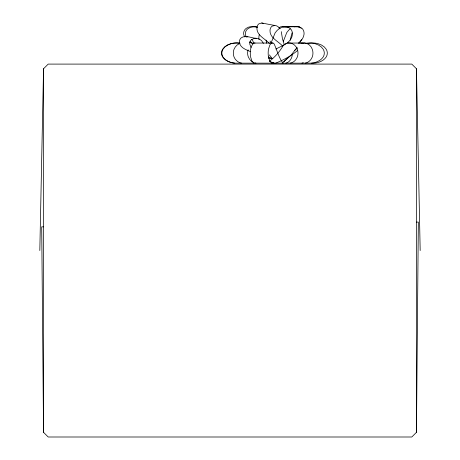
<?xml version="1.0" encoding="UTF-8"?>
<svg xmlns="http://www.w3.org/2000/svg" width="460" height="460" viewBox="0 0 460 460"><rect width="100%" height="100%" fill="white"/><g stroke="black" fill="none" stroke-linecap="round" stroke-linejoin="round"><path stroke-width="0.69" d="M43.545 226.837L41.705 226.843L43.545 432.337L48.208 437L411.792 437L416.455 432.337L418.335 222.105L416.455 222.094M39.819 250.545L43.545 68.753L48.208 64.095L411.792 64.095L416.455 68.753L420.181 250.545M292.037 32.873L290.151 40.221M271.112 42.855L275.114 32.873L277.023 30.538A18.227 14.225 88.4 0 1 284.015 26.916C289.846 27.749 296.89 24.512 302.024 28.37A6.147 4.801 88.4 0 1 304.008 34.494C303.479 38.036 301.254 41.112 298.339 43.119M283.251 41.55L286.775 32.551L288.684 30.216A18.227 14.225 88.4 0 1 290.254 28.871M301.513 39.589L299.023 43.435M296.93 47.61L290.973 55.321L282.17 63.158M287.552 58.213L283.843 61.634M297.534 47.909L294.578 50.514M297.591 50.514C291.036 55.919 283.504 60.053 275.609 63.158M239.223 43.734L237.061 45.057L235.296 46.931L234.042 49.226A7.233 4.64 -90 0 0 234.042 56.988C235.342 60.168 238.211 62.617 241.638 63.158M275.879 49.03C282.101 45.678 291.255 43.073 292.353 34.816A6.147 4.801 88.4 0 0 290.363 28.692L288.587 27.496L286.419 26.893L284.015 26.916M272.596 63.158L273.424 62.825L274.263 63.158M285.89 63.158C288.92 62.502 290.933 59.806 291.841 56.988A7.233 3.64 -90 0 0 292.347 54.429M302.007 63.158L303.266 62.704M290.248 63.158C293.549 62.594 296.159 60.059 297.321 56.988A7.233 4.324 90 0 0 297.321 49.226L296.159 46.931L294.515 45.057L292.497 43.734A21.436 12.811 -90 0 0 285.677 43.734L283.446 45.195C279.893 51.405 275.149 56.971 269.405 61.261L273.936 63.158M305.198 63.158C308.499 62.594 311.109 60.059 312.271 56.988A7.233 4.324 -90 0 0 312.271 49.226L311.109 46.931L309.465 45.057L307.447 43.734A21.436 12.811 90 0 0 301.743 43.309M311.512 63.158C315.985 62.658 320.614 60.864 323.19 56.988A7.233 7.136 -90 0 0 323.19 49.226L321.27 46.931L318.55 45.057L315.226 43.734A21.436 21.154 -90 0 0 305.181 43.43M279.967 28.715A13.173 9.234 -79.4 0 0 276.345 25.777L261.74 23L258.997 23.765A4.445 3.116 -79.4 0 0 256.927 27.859C256.519 35.46 265.155 38.703 269.416 43.499M274.821 25.444L272.073 26.214A4.445 3.116 -79.4 0 0 270.008 30.308C269.6 37.91 278.237 41.147 282.498 45.943M301.277 28.29L299.218 26.893L281.428 26.599A18.227 8.878 -88.9 0 0 278.846 28.008M298.218 26.91L299.218 26.893M263.402 43.361L261.659 40.762A13.173 10.902 -80.4 0 0 256.329 38.301C251.419 38.266 245.571 34.54 241.086 37.95A4.445 3.68 -80.4 0 0 239.453 42.395C240.172 48.018 246.41 49.778 250.757 51.75M256.329 38.301L254.478 38.329L251.407 39.704A4.445 3.68 -80.4 0 0 249.78 44.148L251.097 47.547M253.972 43.05L272.952 43.05M287.925 43.05L305.198 43.05M268.278 58.029L272.412 58.73L269.364 54.912M234.818 63.158C230.305 62.652 225.613 60.887 222.979 56.982A7.233 7.233 0 0 1 222.979 49.214L224.928 46.926L227.683 45.051L231.058 43.723A21.447 21.442 -90 0 1 239.976 43.194M261.74 23L263.269 23.328M254.731 62.819L255.938 63.158M253.04 43.913L249.423 42.078M282.929 26.571L283.82 26.979M268.6 56.971L272.412 58.73M252.988 62.146L251.361 61.151L249.596 59.277L248.348 56.988A7.233 4.64 -90 0 1 248.13 49.818M250.067 41.705L252.804 43.435M271.848 63.158L269.819 61.151L268.485 56.988A7.233 2.053 -90 0 1 268.485 49.226L269.819 45.057L270.779 43.734A21.436 6.089 -90 0 1 274.022 43.734C277.121 50.042 278.501 57.46 283.049 63.158M253.972 63.158L251.942 61.151L250.608 56.988A7.233 2.053 90 0 1 250.608 49.226L251.16 46.931L252.902 43.734A21.436 6.089 90 0 1 255.076 43.05M251.695 39.416L252.764 40.647L253.765 43.516M269.997 41.055L270.928 42.533M284.32 44.798L282.463 38.772L281.273 31.665M246.272 37.243L245.467 34.816A6.147 6.124 -79.6 0 1 247.928 28.692L250.183 27.496L252.937 26.893L256.007 26.916A18.227 18.147 -79.6 0 1 257.289 27.111M244.536 36.921L243.731 34.494A6.147 6.124 -79.6 0 1 246.192 28.37L248.446 27.18L251.2 26.571L254.271 26.599A18.227 18.147 -79.6 0 1 257.439 27.249M266.558 43.217L266.11 40.141M259.026 39.571L258.877 37.754A4.445 1.961 -90 0 1 259.348 34.672M416.455 68.753L416.455 432.337M43.545 68.753L43.545 432.337M306.969 43.734A21.436 21.154 90 0 1 318.24 43.734L321.563 45.057L324.283 46.931L326.203 49.226A7.233 7.136 -90 0 1 326.203 56.988C323.627 60.864 318.998 62.658 314.525 63.158L234.491 63.158C229.977 62.652 225.291 60.887 222.657 56.982A7.233 7.233 0 0 1 222.657 49.214L224.601 46.926L227.355 45.051L230.73 43.723A21.447 21.442 -90 0 1 239.654 43.194M246.008 36.547A13.173 10.902 -80.4 0 1 247.905 36.967M294.423 26.852A18.227 14.225 88.4 0 1 295.676 26.599M300.046 43.05A21.436 10.781 -90 0 1 303.272 43.43"/></g></svg>
